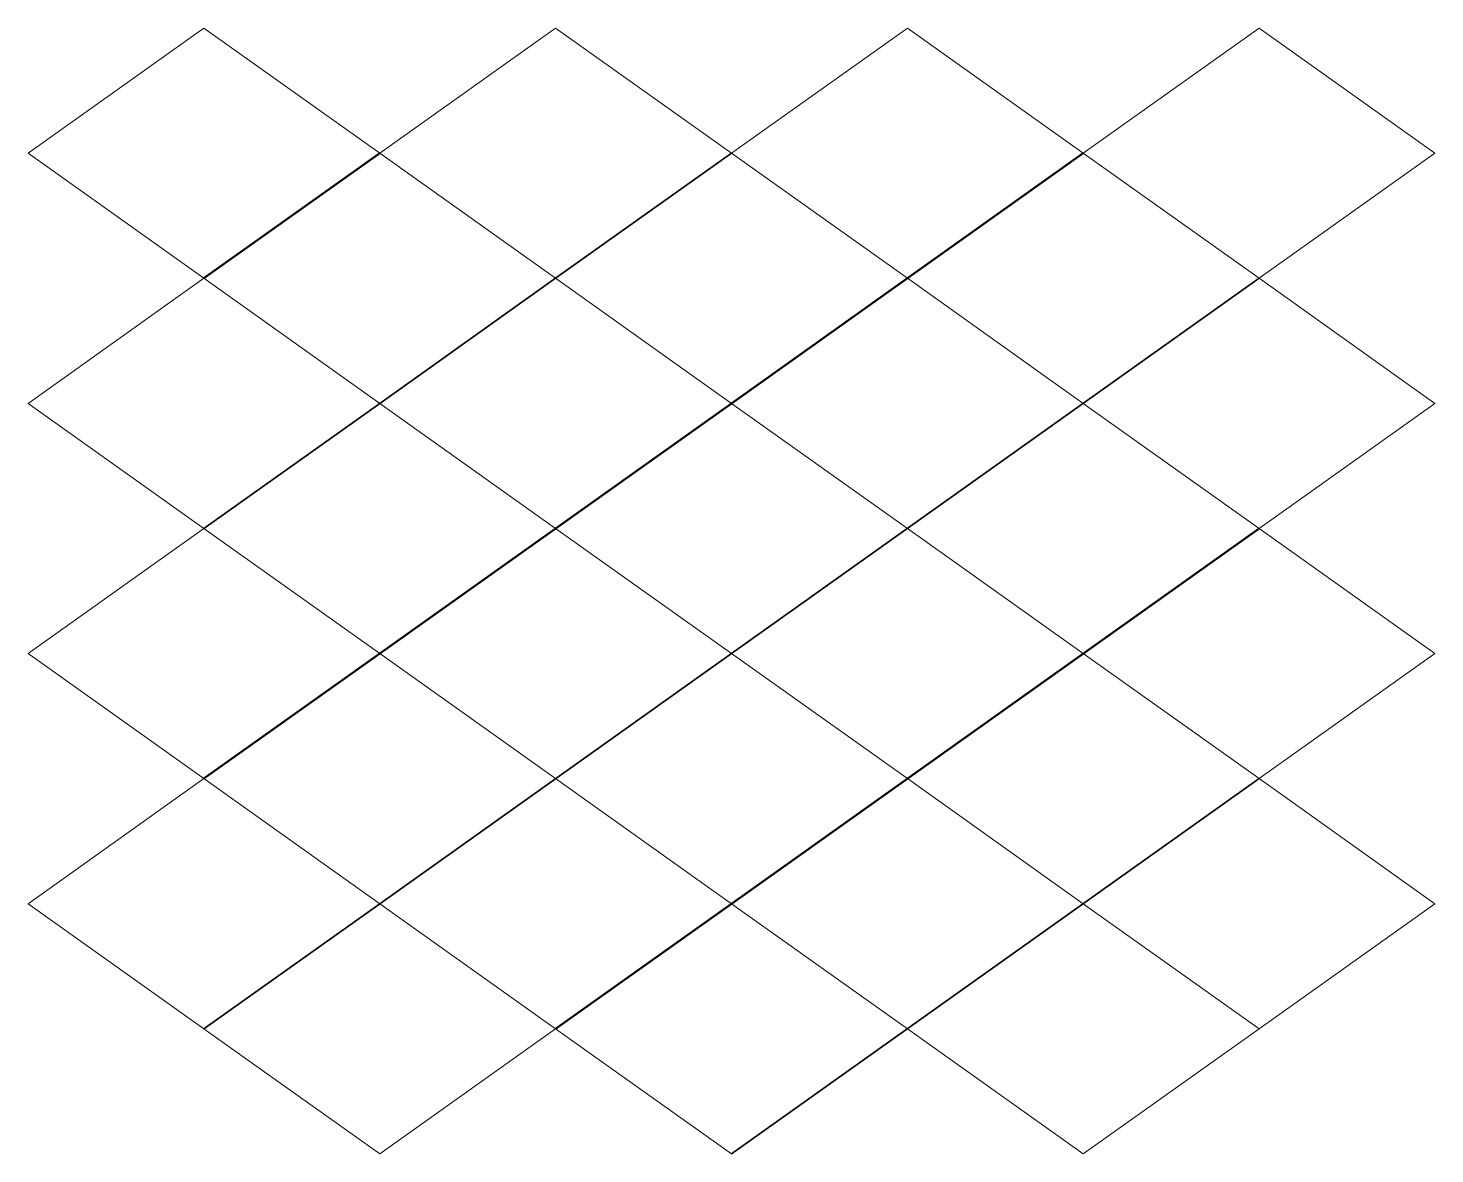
# Model space of a CAD drawing. Header units: millimetres. Extents: x 0.77 to 6.91, y 3.82 to 8.73.
import ezdxf

# ---------------------------------------------------------------- set-up
doc = ezdxf.new("R2010")
doc.units = ezdxf.units.MM
for name, color, linetype, lineweight in [('Tendons 1', 50, 'Continuous', 50), ('Tendons 2', 201, 'Continuous', 35), ('Основания', 130, 'Continuous', 20)]:
    doc.layers.add(name, color=color, linetype=linetype, lineweight=lineweight)

msp = doc.modelspace()

# ---------------------------------------------------------------- linework, layer by layer
at = {"layer": 'Tendons 1', "linetype": 'Continuous', "ltscale": 250}
for p, q in [((2.3029, 8.1874, 0.4), (1.5354, 7.6416, 0.4)), ((5.3729, 8.1874, 0.4), (4.6054, 7.6416, 0.4)), ((4.6054, 7.6416, 0.4), (3.8379, 7.0958, 0.4)), ((3.8379, 7.0958, 0.4), (2.3029, 6.0041, 0.4)), ((6.1404, 6.5499, 0.4), (3.8379, 4.9125, 0.4)), ((2.3029, 6.0041, 0.4), (1.5354, 5.4583, 0.4)), ((3.8379, 4.9125, 0.4), (3.0704, 4.3667, 0.4))]:
    msp.add_line(p, q, dxfattribs=at)
at = {"layer": 'Tendons 2', "linetype": 'Continuous', "ltscale": 250}
for p, q in [((3.0704, 7.6416, 0.9), (3.8379, 8.1874, 0.9)), ((2.3029, 7.0958, 0.9), (3.0704, 7.6416, 0.9)), ((3.8379, 6.0041, 0.9), (6.1404, 7.6416, 0.9)), ((1.5354, 6.5499, 0.9), (2.3029, 7.0958, 0.9)), ((2.3029, 4.9125, 0.9), (3.8379, 6.0041, 0.9)), ((3.8379, 3.8209, 0.9), (6.1404, 5.4583, 0.9)), ((1.5354, 4.3667, 0.9), (2.3029, 4.9125, 0.9))]:
    msp.add_line(p, q, dxfattribs=at)
at = {"layer": 'Основания', "linetype": 'Continuous', "ltscale": 250}
for points in [[(1.5354, 8.7332), (0.7679, 8.1874), (1.5354, 7.6416), (2.3029, 8.1874)], [(3.0704, 8.7332), (2.3029, 8.1874), (3.0704, 7.6416), (3.8379, 8.1874)], [(4.6054, 8.7332), (3.8379, 8.1874), (4.6054, 7.6416), (5.3729, 8.1874)], [(6.1404, 8.7332), (5.3729, 8.1874), (6.1404, 7.6416), (6.9079, 8.1874)], [(2.3029, 8.1874), (1.5354, 7.6416), (2.3029, 7.0958), (3.0704, 7.6416)], [(3.8379, 8.1874), (3.0704, 7.6416), (3.8379, 7.0958), (4.6054, 7.6416)], [(5.3729, 8.1874), (4.6054, 7.6416), (5.3729, 7.0958), (6.1404, 7.6416)], [(1.5354, 7.6416), (0.7679, 7.0958), (1.5354, 6.5499), (2.3029, 7.0958)], [(3.0704, 7.6416), (2.3029, 7.0958), (3.0704, 6.5499), (3.8379, 7.0958)], [(4.6054, 7.6416), (3.8379, 7.0958), (4.6054, 6.5499), (5.3729, 7.0958)], [(6.1404, 7.6416), (5.3729, 7.0958), (6.1404, 6.5499), (6.9079, 7.0958)], [(2.3029, 7.0958), (1.5354, 6.5499), (2.3029, 6.0041), (3.0704, 6.5499)], [(3.8379, 7.0958), (3.0704, 6.5499), (3.8379, 6.0041), (4.6054, 6.5499)], [(5.3729, 7.0958), (4.6054, 6.5499), (5.3729, 6.0041), (6.1404, 6.5499)], [(1.5354, 6.5499), (0.7679, 6.0041), (1.5354, 5.4583), (2.3029, 6.0041)], [(3.0704, 6.5499), (2.3029, 6.0041), (3.0704, 5.4583), (3.8379, 6.0041)], [(4.6054, 6.5499), (3.8379, 6.0041), (4.6054, 5.4583), (5.3729, 6.0041)], [(6.1404, 6.5499), (5.3729, 6.0041), (6.1404, 5.4583), (6.9079, 6.0041)], [(2.3029, 6.0041), (1.5354, 5.4583), (2.3029, 4.9125), (3.0704, 5.4583)], [(3.8379, 6.0041), (3.0704, 5.4583), (3.8379, 4.9125), (4.6054, 5.4583)], [(5.3729, 6.0041), (4.6054, 5.4583), (5.3729, 4.9125), (6.1404, 5.4583)], [(1.5354, 5.4583), (0.7679, 4.9125), (1.5354, 4.3667), (2.3029, 4.9125)], [(3.0704, 5.4583), (2.3029, 4.9125), (3.0704, 4.3667), (3.8379, 4.9125)], [(4.6054, 5.4583), (3.8379, 4.9125), (4.6054, 4.3667), (5.3729, 4.9125)], [(6.1404, 5.4583), (5.3729, 4.9125), (6.1404, 4.3667), (6.9079, 4.9125)], [(2.3029, 4.9125), (1.5354, 4.3667), (2.3029, 3.8209), (3.0704, 4.3667)], [(3.8379, 4.9125), (3.0704, 4.3667), (3.8379, 3.8209), (4.6054, 4.3667)], [(5.3729, 4.9125), (4.6054, 4.3667), (5.3729, 3.8209), (6.1404, 4.3667)]]:
    msp.add_lwpolyline(points, close=True, dxfattribs=at)
msp.add_lwpolyline([(2.3029, 3.8209), (3.0704, 4.3667), (2.3029, 4.9125)], dxfattribs=at)

doc.saveas('drawing.dxf')
